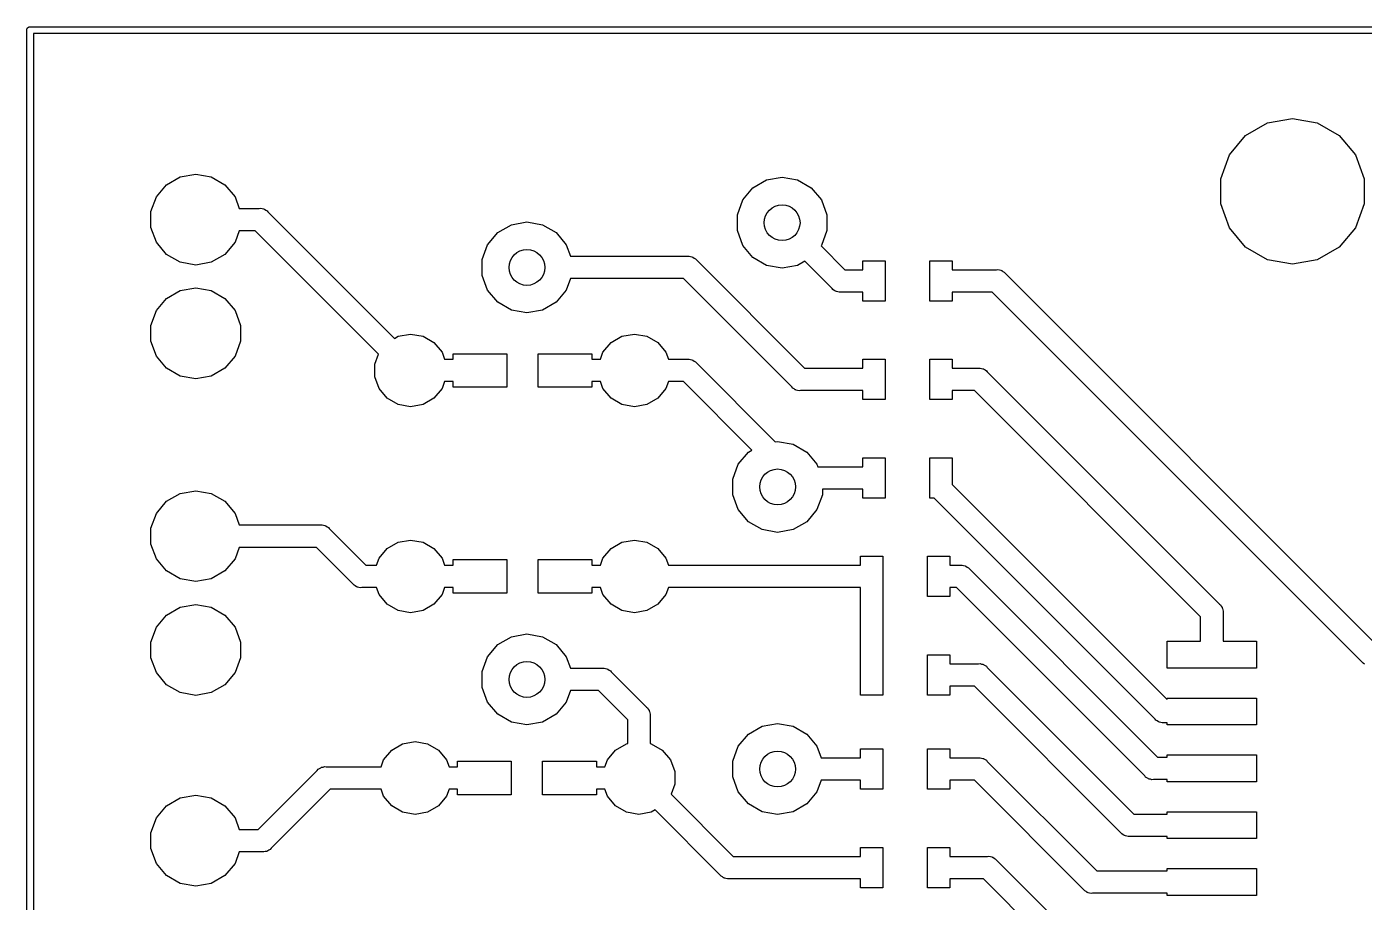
# Model space of a CAD drawing. Extents: x 89.9 to 146.1, y -94.1 to -50.9.
# Drawn here: x 89.92 to 119.81, y -70.47 to -50.92 of the extents above; entities that cross this region are included whole.
import ezdxf

# ---------------------------------------------------------------- set-up
doc = ezdxf.new("R2010")
doc.units = 0
doc.header["$MEASUREMENT"] = 0
doc.layers.add('BLACK', color=7, linetype='CONTINUOUS')

msp = doc.modelspace()

# ---------------------------------------------------------------- linework, layer by layer
at = {"layer": 'BLACK', "linetype": 'CONTINUOUS'}
for p, q in [((89.925, -50.9868), (89.9273, -50.9805)), ((89.925, -50.9934), (89.925, -50.9868)), ((89.925, -93.9868), (89.925, -50.9934)), ((89.925, -50.9934), (89.925, -50.9934)), ((89.9273, -50.9805), (89.9284, -50.974)), ((89.9284, -50.974), (89.9318, -50.9682)), ((89.9318, -50.9682), (89.934, -50.9619)), ((89.934, -50.9619), (89.9383, -50.9568)), ((89.9383, -50.9568), (89.9417, -50.951)), ((89.9417, -50.951), (89.9468, -50.9468)), ((89.9468, -50.9468), (89.951, -50.9417)), ((89.951, -50.9417), (89.9568, -50.9383)), ((89.9568, -50.9383), (89.9619, -50.934)), ((89.9619, -50.934), (89.9682, -50.9318)), ((89.9682, -50.9318), (89.974, -50.9284)), ((89.974, -50.9284), (89.9805, -50.9273)), ((89.9805, -50.9273), (89.9868, -50.925)), ((89.9868, -50.925), (89.9934, -50.925)), ((89.9934, -50.925), (89.9934, -50.925)), ((89.9934, -50.925), (146.007, -50.925)), ((90.075, -51.075), (90.075, -93.925)), ((145.925, -51.075), (90.075, -51.075)), ((117.156, -53.3554), (117.644, -53.0733)), ((117.644, -53.0733), (118.2, -52.9753)), ((118.2, -52.9753), (118.756, -53.0733)), ((118.756, -53.0733), (119.244, -53.3554)), ((116.793, -53.7877), (117.156, -53.3554)), ((119.244, -53.3554), (119.607, -53.7877)), ((116.6, -54.3179), (116.793, -53.7877)), ((119.607, -53.7877), (119.8, -54.3179)), ((93.0473, -54.4521), (93.3527, -54.2758)), ((93.3527, -54.2758), (93.7, -54.2146)), ((93.7, -54.2146), (94.0473, -54.2758)), ((94.0473, -54.2758), (94.3527, -54.4521)), ((106.147, -54.5221), (106.453, -54.3458)), ((106.453, -54.3458), (106.8, -54.2846)), ((106.8, -54.2846), (107.147, -54.3458)), ((107.147, -54.3458), (107.453, -54.5221)), ((116.6, -54.8821), (116.6, -54.3179)), ((119.8, -54.3179), (119.8, -54.8821)), ((92.8206, -54.7223), (93.0473, -54.4521)), ((94.3527, -54.4521), (94.5794, -54.7223)), ((105.921, -54.7923), (106.147, -54.5221)), ((107.453, -54.5221), (107.679, -54.7923)), ((92.7, -55.0537), (92.8206, -54.7223)), ((94.5794, -54.7223), (94.6732, -54.98)), ((94.6732, -54.98), (95.1191, -54.98)), ((95.1191, -54.98), (95.1521, -54.9771)), ((95.1521, -54.9771), (95.1842, -54.9857)), ((105.8, -55.1237), (105.921, -54.7923)), ((107.679, -54.7923), (107.8, -55.1237)), ((116.793, -55.4123), (116.6, -54.8821)), ((119.8, -54.8821), (119.607, -55.4123)), ((92.7, -55.4063), (92.7, -55.0537)), ((95.1842, -54.9857), (95.2168, -54.9915)), ((95.2168, -54.9915), (95.2265, -54.997)), ((95.2265, -54.997), (95.2373, -54.9999)), ((95.2373, -54.9999), (95.2644, -55.0189)), ((95.2644, -55.0189), (95.2932, -55.0355)), ((95.2932, -55.0355), (95.3145, -55.0609)), ((95.3145, -55.0609), (98.1385, -57.8849)), ((105.8, -55.4763), (105.8, -55.1237)), ((107.8, -55.1237), (107.8, -55.4763)), ((92.8206, -55.7377), (92.7, -55.4063)), ((94.6732, -55.48), (94.5794, -55.7377)), ((95.0264, -55.48), (94.6732, -55.48)), ((97.7815, -58.235), (95.0264, -55.48)), ((100.221, -55.7923), (100.447, -55.5221)), ((100.447, -55.5221), (100.753, -55.3458)), ((100.753, -55.3458), (101.1, -55.2846)), ((101.1, -55.2846), (101.447, -55.3458)), ((101.447, -55.3458), (101.753, -55.5221)), ((101.753, -55.5221), (101.979, -55.7923)), ((105.921, -55.8077), (105.8, -55.4763)), ((107.8, -55.4763), (107.679, -55.8077)), ((117.156, -55.8446), (116.793, -55.4123)), ((119.607, -55.4123), (119.244, -55.8446)), ((93.0473, -56.0079), (92.8206, -55.7377)), ((94.5794, -55.7377), (94.3527, -56.0079)), ((100.1, -56.1237), (100.221, -55.7923)), ((101.979, -55.7923), (102.073, -56.05)), ((106.147, -56.0779), (105.921, -55.8077)), ((107.679, -55.8077), (107.671, -55.8176)), ((107.671, -55.8176), (108.204, -56.35)), ((117.644, -56.1267), (117.156, -55.8446)), ((119.244, -55.8446), (118.756, -56.1267)), ((93.3527, -56.1842), (93.0473, -56.0079)), ((94.3527, -56.0079), (94.0473, -56.1842)), ((100.1, -56.4763), (100.1, -56.1237)), ((102.073, -56.05), (104.689, -56.05)), ((104.689, -56.05), (104.722, -56.0471)), ((104.722, -56.0471), (104.754, -56.0557)), ((104.754, -56.0557), (104.787, -56.0615)), ((104.787, -56.0615), (104.796, -56.067)), ((104.796, -56.067), (104.807, -56.0699)), ((104.807, -56.0699), (104.834, -56.0889)), ((104.834, -56.0889), (104.863, -56.1055)), ((104.863, -56.1055), (104.884, -56.1309)), ((104.884, -56.1309), (107.304, -58.55)), ((106.453, -56.2542), (106.147, -56.0779)), ((107.308, -56.1615), (107.147, -56.2542)), ((107.916, -56.7691), (107.308, -56.1615)), ((108.6, -56.35), (108.6, -56.15)), ((108.6, -56.15), (109.1, -56.15)), ((109.1, -56.15), (109.1, -57.05)), ((110.1, -57.05), (110.1, -56.15)), ((110.1, -56.15), (110.6, -56.15)), ((110.6, -56.15), (110.6, -56.35)), ((118.2, -56.2247), (117.644, -56.1267)), ((118.756, -56.1267), (118.2, -56.2247)), ((93.7, -56.2454), (93.3527, -56.1842)), ((94.0473, -56.1842), (93.7, -56.2454)), ((106.8, -56.3154), (106.453, -56.2542)), ((107.147, -56.2542), (106.8, -56.3154)), ((108.204, -56.35), (108.6, -56.35)), ((110.6, -56.35), (111.589, -56.35)), ((111.589, -56.35), (111.622, -56.3471)), ((111.622, -56.3471), (111.654, -56.3557)), ((111.654, -56.3557), (111.687, -56.3615)), ((111.687, -56.3615), (111.696, -56.367)), ((111.696, -56.367), (111.707, -56.3699)), ((111.707, -56.3699), (111.734, -56.3889)), ((111.734, -56.3889), (111.763, -56.4055)), ((111.763, -56.4055), (111.784, -56.4309)), ((111.784, -56.4309), (120.049, -64.695)), ((93.3527, -56.8158), (93.7, -56.7546)), ((93.7, -56.7546), (94.0473, -56.8158)), ((100.221, -56.8077), (100.1, -56.4763)), ((102.073, -56.55), (101.979, -56.8077)), ((104.596, -56.55), (102.073, -56.55)), ((107.016, -58.9691), (104.596, -56.55)), ((107.937, -56.7945), (107.916, -56.7691)), ((92.8206, -57.2623), (93.0473, -56.9921)), ((93.0473, -56.9921), (93.3527, -56.8158)), ((94.0473, -56.8158), (94.3527, -56.9921)), ((94.3527, -56.9921), (94.5794, -57.2623)), ((100.447, -57.0779), (100.221, -56.8077)), ((101.979, -56.8077), (101.753, -57.0779)), ((107.966, -56.811), (107.937, -56.7945)), ((107.993, -56.8301), (107.966, -56.811)), ((108.004, -56.833), (107.993, -56.8301)), ((108.013, -56.8385), (108.004, -56.833)), ((108.046, -56.8443), (108.013, -56.8385)), ((108.078, -56.8529), (108.046, -56.8443)), ((108.111, -56.85), (108.078, -56.8529)), ((108.6, -56.85), (108.111, -56.85)), ((108.6, -57.05), (108.6, -56.85)), ((109.1, -57.05), (108.6, -57.05)), ((110.6, -57.05), (110.1, -57.05)), ((111.496, -56.85), (110.6, -56.85)), ((110.6, -56.85), (110.6, -57.05)), ((119.761, -65.1141), (111.496, -56.85)), ((92.7, -57.5937), (92.8206, -57.2623)), ((94.5794, -57.2623), (94.7, -57.5937)), ((100.753, -57.2542), (100.447, -57.0779)), ((101.1, -57.3154), (100.753, -57.2542)), ((101.447, -57.2542), (101.1, -57.3154)), ((101.753, -57.0779), (101.447, -57.2542)), ((92.7, -57.9463), (92.7, -57.5937)), ((94.7, -57.5937), (94.7, -57.9463)), ((92.8206, -58.2777), (92.7, -57.9463)), ((94.7, -57.9463), (94.5794, -58.2777)), ((98.1385, -57.8849), (98.2222, -57.8366)), ((98.2222, -57.8366), (98.5, -57.7877)), ((98.5, -57.7877), (98.7778, -57.8366)), ((98.7778, -57.8366), (99.0222, -57.9777)), ((102.978, -57.9777), (103.222, -57.8366)), ((103.222, -57.8366), (103.5, -57.7877)), ((103.5, -57.7877), (103.778, -57.8366)), ((103.778, -57.8366), (104.022, -57.9777)), ((97.7, -58.4589), (97.7815, -58.235)), ((99.0222, -57.9777), (99.2035, -58.1938)), ((99.2035, -58.1938), (99.2604, -58.35)), ((99.45, -58.35), (99.45, -58.225)), ((99.45, -58.225), (100.65, -58.225)), ((100.65, -58.225), (100.65, -58.975)), ((101.35, -58.975), (101.35, -58.225)), ((101.35, -58.225), (102.55, -58.225)), ((102.55, -58.225), (102.55, -58.35)), ((102.74, -58.35), (102.796, -58.1938)), ((102.796, -58.1938), (102.978, -57.9777)), ((104.022, -57.9777), (104.204, -58.1938)), ((104.204, -58.1938), (104.26, -58.35)), ((93.0473, -58.5479), (92.8206, -58.2777)), ((93.3527, -58.7242), (93.0473, -58.5479)), ((94.3527, -58.5479), (94.0473, -58.7242)), ((94.5794, -58.2777), (94.3527, -58.5479)), ((97.7, -58.7411), (97.7, -58.4589)), ((99.2604, -58.35), (99.45, -58.35)), ((102.55, -58.35), (102.74, -58.35)), ((104.26, -58.35), (104.689, -58.35)), ((104.689, -58.35), (104.722, -58.3471)), ((104.722, -58.3471), (104.754, -58.3557)), ((104.754, -58.3557), (104.787, -58.3615)), ((104.787, -58.3615), (104.796, -58.367)), ((104.796, -58.367), (104.807, -58.3699)), ((104.807, -58.3699), (104.834, -58.3889)), ((104.834, -58.3889), (104.863, -58.4055)), ((104.863, -58.4055), (104.884, -58.4309)), ((104.884, -58.4309), (106.647, -60.1938)), ((107.304, -58.55), (108.6, -58.55)), ((108.6, -58.55), (108.6, -58.35)), ((108.6, -58.35), (109.1, -58.35)), ((109.1, -58.35), (109.1, -59.25)), ((110.1, -59.25), (110.1, -58.35)), ((110.1, -58.35), (110.6, -58.35)), ((110.6, -58.35), (110.6, -58.55)), ((110.6, -58.55), (111.189, -58.55)), ((111.189, -58.55), (111.222, -58.5471)), ((111.222, -58.5471), (111.254, -58.5557)), ((111.254, -58.5557), (111.287, -58.5615)), ((111.287, -58.5615), (111.296, -58.567)), ((93.7, -58.7854), (93.3527, -58.7242)), ((94.0473, -58.7242), (93.7, -58.7854)), ((97.7965, -59.0062), (97.7, -58.7411)), ((99.2604, -58.85), (99.2035, -59.0062)), ((99.45, -58.85), (99.2604, -58.85)), ((99.45, -58.975), (99.45, -58.85)), ((102.74, -58.85), (102.55, -58.85)), ((102.55, -58.85), (102.55, -58.975)), ((102.796, -59.0062), (102.74, -58.85)), ((104.26, -58.85), (104.204, -59.0062)), ((104.596, -58.85), (104.26, -58.85)), ((106.124, -60.3777), (104.596, -58.85)), ((111.296, -58.567), (111.307, -58.5699)), ((111.307, -58.5699), (111.334, -58.5889)), ((111.334, -58.5889), (111.363, -58.6055)), ((111.363, -58.6055), (111.384, -58.6309)), ((111.384, -58.6309), (116.569, -63.8155)), ((97.9778, -59.2223), (97.7965, -59.0062)), ((99.2035, -59.0062), (99.0222, -59.2223)), ((100.65, -58.975), (99.45, -58.975)), ((102.55, -58.975), (101.35, -58.975)), ((102.978, -59.2223), (102.796, -59.0062)), ((104.204, -59.0062), (104.022, -59.2223)), ((107.037, -58.9945), (107.016, -58.9691)), ((107.066, -59.011), (107.037, -58.9945)), ((107.093, -59.0301), (107.066, -59.011)), ((107.104, -59.033), (107.093, -59.0301)), ((107.113, -59.0385), (107.104, -59.033)), ((107.146, -59.0443), (107.113, -59.0385)), ((107.178, -59.0529), (107.146, -59.0443)), ((107.211, -59.05), (107.178, -59.0529)), ((108.6, -59.05), (107.211, -59.05)), ((108.6, -59.25), (108.6, -59.05)), ((111.096, -59.05), (110.6, -59.05)), ((110.6, -59.05), (110.6, -59.25)), ((116.15, -64.1036), (111.096, -59.05)), ((98.2222, -59.3634), (97.9778, -59.2223)), ((98.5, -59.4123), (98.2222, -59.3634)), ((98.7778, -59.3634), (98.5, -59.4123)), ((99.0222, -59.2223), (98.7778, -59.3634)), ((103.222, -59.3634), (102.978, -59.2223)), ((103.5, -59.4123), (103.222, -59.3634)), ((103.778, -59.3634), (103.5, -59.4123)), ((104.022, -59.2223), (103.778, -59.3634)), ((109.1, -59.25), (108.6, -59.25)), ((110.6, -59.25), (110.1, -59.25)), ((106.647, -60.1938), (106.7, -60.1846)), ((106.7, -60.1846), (107.047, -60.2458)), ((107.047, -60.2458), (107.353, -60.4221)), ((105.821, -60.6923), (106.047, -60.4221)), ((106.047, -60.4221), (106.124, -60.3777)), ((107.353, -60.4221), (107.579, -60.6923)), ((108.6, -60.75), (108.6, -60.55)), ((108.6, -60.55), (109.1, -60.55)), ((109.1, -60.55), (109.1, -61.45)), ((110.1, -61.2391), (110.1, -60.55)), ((110.1, -60.55), (110.6, -60.55)), ((110.6, -60.55), (110.6, -61.1464)), ((105.7, -61.0237), (105.821, -60.6923)), ((107.579, -60.6923), (107.6, -60.75)), ((107.6, -60.75), (108.6, -60.75)), ((105.7, -61.3763), (105.7, -61.0237)), ((108.6, -61.25), (107.7, -61.25)), ((107.7, -61.25), (107.7, -61.3763)), ((108.6, -61.45), (108.6, -61.25)), ((110.097, -61.2721), (110.1, -61.2391)), ((110.6, -61.1464), (115.4, -65.9464)), ((92.8206, -61.7923), (93.0473, -61.5221)), ((93.0473, -61.5221), (93.3527, -61.3458)), ((93.3527, -61.3458), (93.7, -61.2846)), ((93.7, -61.2846), (94.0473, -61.3458)), ((94.0473, -61.3458), (94.3527, -61.5221)), ((94.3527, -61.5221), (94.5794, -61.7923)), ((105.821, -61.7077), (105.7, -61.3763)), ((107.7, -61.3763), (107.579, -61.7077)), ((109.1, -61.45), (108.6, -61.45)), ((110.1, -61.2829), (110.097, -61.2721)), ((110.1, -61.45), (110.1, -61.2829)), ((110.196, -61.45), (110.1, -61.45)), ((115.131, -66.3841), (110.196, -61.45)), ((92.7, -62.1237), (92.8206, -61.7923)), ((94.5794, -61.7923), (94.6732, -62.05)), ((106.047, -61.9779), (105.821, -61.7077)), ((107.579, -61.7077), (107.353, -61.9779)), ((92.7, -62.4763), (92.7, -62.1237)), ((94.6732, -62.05), (96.4891, -62.05)), ((96.4891, -62.05), (96.5221, -62.0471)), ((96.5221, -62.0471), (96.5542, -62.0557)), ((96.5542, -62.0557), (96.5868, -62.0615)), ((96.5868, -62.0615), (96.5965, -62.067)), ((96.5965, -62.067), (96.6073, -62.0699)), ((96.6073, -62.0699), (96.6344, -62.0889)), ((96.6344, -62.0889), (96.6632, -62.1055)), ((96.6632, -62.1055), (96.6845, -62.1309)), ((96.6845, -62.1309), (97.5036, -62.95)), ((106.353, -62.1542), (106.047, -61.9779)), ((107.353, -61.9779), (107.047, -62.1542)), ((97.9778, -62.5777), (98.2222, -62.4366)), ((98.2222, -62.4366), (98.5, -62.3877)), ((98.5, -62.3877), (98.7778, -62.4366)), ((98.7778, -62.4366), (99.0222, -62.5777)), ((102.978, -62.5777), (103.222, -62.4366)), ((103.222, -62.4366), (103.5, -62.3877)), ((103.5, -62.3877), (103.778, -62.4366)), ((103.778, -62.4366), (104.022, -62.5777)), ((106.7, -62.2154), (106.353, -62.1542)), ((107.047, -62.1542), (106.7, -62.2154)), ((92.8206, -62.8077), (92.7, -62.4763)), ((94.6732, -62.55), (94.5794, -62.8077)), ((96.3964, -62.55), (94.6732, -62.55)), ((97.2155, -63.3691), (96.3964, -62.55)), ((97.7965, -62.7938), (97.9778, -62.5777)), ((99.0222, -62.5777), (99.2035, -62.7938)), ((102.796, -62.7938), (102.978, -62.5777)), ((104.022, -62.5777), (104.204, -62.7938)), ((93.0473, -63.0779), (92.8206, -62.8077)), ((94.5794, -62.8077), (94.3527, -63.0779)), ((97.5036, -62.95), (97.7396, -62.95)), ((97.7396, -62.95), (97.7965, -62.7938)), ((99.2035, -62.7938), (99.2604, -62.95)), ((99.2604, -62.95), (99.45, -62.95)), ((99.45, -62.95), (99.45, -62.825)), ((99.45, -62.825), (100.65, -62.825)), ((100.65, -62.825), (100.65, -63.575)), ((101.35, -63.575), (101.35, -62.825)), ((101.35, -62.825), (102.55, -62.825)), ((102.55, -62.825), (102.55, -62.95)), ((102.55, -62.95), (102.74, -62.95)), ((102.74, -62.95), (102.796, -62.7938)), ((104.204, -62.7938), (104.26, -62.95)), ((104.26, -62.95), (108.55, -62.95)), ((108.55, -62.95), (108.55, -62.75)), ((108.55, -62.75), (109.05, -62.75)), ((109.05, -62.75), (109.05, -65.85)), ((110.05, -63.65), (110.05, -62.75)), ((110.05, -62.75), (110.55, -62.75)), ((110.55, -62.75), (110.55, -62.95)), ((110.55, -62.95), (110.789, -62.95)), ((110.789, -62.95), (110.822, -62.9471)), ((110.822, -62.9471), (110.854, -62.9557)), ((110.854, -62.9557), (110.887, -62.9615)), ((110.887, -62.9615), (110.896, -62.967)), ((110.896, -62.967), (110.907, -62.9699)), ((110.907, -62.9699), (110.934, -62.9889)), ((110.934, -62.9889), (110.963, -63.0055)), ((110.963, -63.0055), (110.984, -63.0309)), ((110.984, -63.0309), (115.189, -67.235)), ((93.3527, -63.2542), (93.0473, -63.0779)), ((93.7, -63.3154), (93.3527, -63.2542)), ((94.0473, -63.2542), (93.7, -63.3154)), ((94.3527, -63.0779), (94.0473, -63.2542)), ((97.2368, -63.3945), (97.2155, -63.3691)), ((97.2655, -63.411), (97.2368, -63.3945)), ((97.2927, -63.4301), (97.2655, -63.411)), ((97.3035, -63.433), (97.2927, -63.4301)), ((97.3132, -63.4385), (97.3035, -63.433)), ((97.3458, -63.4443), (97.3132, -63.4385)), ((97.3779, -63.4529), (97.3458, -63.4443)), ((97.4109, -63.45), (97.3779, -63.4529)), ((97.7396, -63.45), (97.4109, -63.45)), ((97.7965, -63.6062), (97.7396, -63.45)), ((97.9778, -63.8223), (97.7965, -63.6062)), ((99.2035, -63.6062), (99.0222, -63.8223)), ((99.2604, -63.45), (99.2035, -63.6062)), ((99.45, -63.45), (99.2604, -63.45)), ((99.45, -63.575), (99.45, -63.45)), ((100.65, -63.575), (99.45, -63.575)), ((102.55, -63.575), (101.35, -63.575)), ((102.74, -63.45), (102.55, -63.45)), ((102.55, -63.45), (102.55, -63.575)), ((102.796, -63.6062), (102.74, -63.45)), ((102.978, -63.8223), (102.796, -63.6062)), ((104.204, -63.6062), (104.022, -63.8223)), ((104.26, -63.45), (104.204, -63.6062)), ((108.55, -63.45), (104.26, -63.45)), ((108.55, -64.95), (108.55, -63.45)), ((110.696, -63.45), (110.55, -63.45)), ((110.55, -63.45), (110.55, -63.65)), ((114.901, -67.6541), (110.696, -63.45)), ((93.0473, -64.0621), (93.3527, -63.8858)), ((93.3527, -63.8858), (93.7, -63.8246)), ((93.7, -63.8246), (94.0473, -63.8858)), ((94.0473, -63.8858), (94.3527, -64.0621)), ((98.2222, -63.9634), (97.9778, -63.8223)), ((99.0222, -63.8223), (98.7778, -63.9634)), ((103.222, -63.9634), (102.978, -63.8223)), ((104.022, -63.8223), (103.778, -63.9634)), ((110.55, -63.65), (110.05, -63.65)), ((116.569, -63.8155), (116.594, -63.8368)), ((116.594, -63.8368), (116.611, -63.8655)), ((116.611, -63.8655), (116.63, -63.8927)), ((116.63, -63.8927), (116.633, -63.9035)), ((116.633, -63.9035), (116.639, -63.9132)), ((116.639, -63.9132), (116.644, -63.9458)), ((92.8206, -64.3323), (93.0473, -64.0621)), ((94.3527, -64.0621), (94.5794, -64.3323)), ((98.5, -64.0123), (98.2222, -63.9634)), ((98.7778, -63.9634), (98.5, -64.0123)), ((103.5, -64.0123), (103.222, -63.9634)), ((103.778, -63.9634), (103.5, -64.0123)), ((116.15, -64.645), (116.15, -64.1036)), ((116.644, -63.9458), (116.653, -63.9779)), ((116.653, -63.9779), (116.65, -64.0109)), ((116.65, -64.0109), (116.65, -64.645)), ((92.7, -64.6637), (92.8206, -64.3323)), ((94.5794, -64.3323), (94.7, -64.6637)), ((100.753, -64.5458), (101.1, -64.4846)), ((101.1, -64.4846), (101.447, -64.5458)), ((92.7, -65.0163), (92.7, -64.6637)), ((94.7, -64.6637), (94.7, -65.0163)), ((100.221, -64.9923), (100.447, -64.7221)), ((100.447, -64.7221), (100.753, -64.5458)), ((101.447, -64.5458), (101.753, -64.7221)), ((101.753, -64.7221), (101.979, -64.9923)), ((115.4, -65.245), (115.4, -64.645)), ((115.4, -64.645), (116.15, -64.645)), ((116.65, -64.645), (117.4, -64.645)), ((117.4, -64.645), (117.4, -65.245)), ((92.8206, -65.3477), (92.7, -65.0163)), ((94.7, -65.0163), (94.5794, -65.3477)), ((100.1, -65.3237), (100.221, -64.9923)), ((101.979, -64.9923), (102.073, -65.25)), ((108.55, -65.85), (108.55, -64.95)), ((108.55, -64.95), (108.55, -64.95)), ((110.05, -65.85), (110.05, -64.95)), ((110.05, -64.95), (110.55, -64.95)), ((110.55, -64.95), (110.55, -65.15)), ((119.782, -65.1395), (119.761, -65.1141)), ((93.0473, -65.6179), (92.8206, -65.3477)), ((94.5794, -65.3477), (94.3527, -65.6179)), ((100.1, -65.6763), (100.1, -65.3237)), ((102.073, -65.25), (102.789, -65.25)), ((102.789, -65.25), (102.822, -65.2471)), ((102.822, -65.2471), (102.854, -65.2557)), ((102.854, -65.2557), (102.887, -65.2615)), ((102.887, -65.2615), (102.896, -65.267)), ((102.896, -65.267), (102.907, -65.2699)), ((102.907, -65.2699), (102.934, -65.2889)), ((102.934, -65.2889), (102.963, -65.3055)), ((102.963, -65.3055), (102.984, -65.3309)), ((102.984, -65.3309), (103.769, -66.1155)), ((110.55, -65.15), (111.189, -65.15)), ((111.189, -65.15), (111.222, -65.1471)), ((111.222, -65.1471), (111.254, -65.1557)), ((111.254, -65.1557), (111.287, -65.1615)), ((111.287, -65.1615), (111.296, -65.167)), ((111.296, -65.167), (111.307, -65.1699)), ((111.307, -65.1699), (111.334, -65.1889)), ((111.334, -65.1889), (111.363, -65.2055)), ((111.363, -65.2055), (111.384, -65.2309)), ((111.384, -65.2309), (114.659, -68.505)), ((117.4, -65.245), (115.4, -65.245)), ((119.811, -65.156), (119.782, -65.1395)), ((93.3527, -65.7942), (93.0473, -65.6179)), ((94.3527, -65.6179), (94.0473, -65.7942)), ((100.221, -66.0077), (100.1, -65.6763)), ((111.096, -65.65), (110.55, -65.65)), ((110.55, -65.65), (110.55, -65.85)), ((114.371, -68.9241), (111.096, -65.65)), ((93.7, -65.8554), (93.3527, -65.7942)), ((94.0473, -65.7942), (93.7, -65.8554)), ((100.447, -66.2779), (100.221, -66.0077)), ((101.979, -66.0077), (101.753, -66.2779)), ((102.073, -65.75), (101.979, -66.0077)), ((102.696, -65.75), (102.073, -65.75)), ((103.35, -66.4036), (102.696, -65.75)), ((109.05, -65.85), (108.55, -65.85)), ((110.55, -65.85), (110.05, -65.85)), ((115.4, -65.9464), (115.4, -65.915)), ((115.4, -65.915), (117.4, -65.915)), ((117.4, -65.915), (117.4, -66.515)), ((100.753, -66.4542), (100.447, -66.2779)), ((101.753, -66.2779), (101.447, -66.4542)), ((103.769, -66.1155), (103.794, -66.1368)), ((103.794, -66.1368), (103.811, -66.1655)), ((103.811, -66.1655), (103.83, -66.1927)), ((103.83, -66.1927), (103.833, -66.2035)), ((103.833, -66.2035), (103.839, -66.2132)), ((103.839, -66.2132), (103.844, -66.2458)), ((103.844, -66.2458), (103.853, -66.2779)), ((103.853, -66.2779), (103.85, -66.3109)), ((103.85, -66.3109), (103.85, -66.9317)), ((101.1, -66.5154), (100.753, -66.4542)), ((101.447, -66.4542), (101.1, -66.5154)), ((103.35, -66.9317), (103.35, -66.4036)), ((106.047, -66.7221), (106.353, -66.5458)), ((106.353, -66.5458), (106.7, -66.4846)), ((106.7, -66.4846), (107.047, -66.5458)), ((107.047, -66.5458), (107.353, -66.7221)), ((115.152, -66.4095), (115.131, -66.3841)), ((115.181, -66.426), (115.152, -66.4095)), ((115.208, -66.4451), (115.181, -66.426)), ((115.219, -66.448), (115.208, -66.4451)), ((115.228, -66.4535), (115.219, -66.448)), ((115.261, -66.4593), (115.228, -66.4535)), ((115.293, -66.4679), (115.261, -66.4593)), ((115.326, -66.465), (115.293, -66.4679)), ((115.4, -66.465), (115.326, -66.465)), ((115.4, -66.515), (115.4, -66.465)), ((117.4, -66.515), (115.4, -66.515)), ((98.3222, -66.9366), (98.6, -66.8877)), ((98.6, -66.8877), (98.8778, -66.9366)), ((103.322, -66.9366), (103.35, -66.9317)), ((103.85, -66.9317), (103.878, -66.9366)), ((105.821, -66.9923), (106.047, -66.7221)), ((107.353, -66.7221), (107.579, -66.9923)), ((97.8965, -67.2938), (98.0778, -67.0777)), ((98.0778, -67.0777), (98.3222, -66.9366)), ((98.8778, -66.9366), (99.1222, -67.0777)), ((99.1222, -67.0777), (99.3035, -67.2938)), ((102.896, -67.2938), (103.078, -67.0777)), ((103.078, -67.0777), (103.322, -66.9366)), ((103.878, -66.9366), (104.122, -67.0777)), ((104.122, -67.0777), (104.304, -67.2938)), ((105.7, -67.3237), (105.821, -66.9923)), ((107.579, -66.9923), (107.673, -67.25)), ((108.55, -67.25), (108.55, -67.05)), ((108.55, -67.05), (109.05, -67.05)), ((109.05, -67.05), (109.05, -67.95)), ((110.05, -67.95), (110.05, -67.05)), ((110.05, -67.05), (110.55, -67.05)), ((110.55, -67.05), (110.55, -67.25)), ((115.4, -67.235), (115.4, -67.185)), ((115.4, -67.185), (117.4, -67.185)), ((117.4, -67.185), (117.4, -67.785)), ((96.4155, -67.5309), (96.4368, -67.5055)), ((96.4368, -67.5055), (96.4655, -67.489)), ((96.4655, -67.489), (96.4927, -67.4699)), ((96.4927, -67.4699), (96.5035, -67.467)), ((96.5035, -67.467), (96.5132, -67.4615)), ((96.5132, -67.4615), (96.5458, -67.4557)), ((96.5458, -67.4557), (96.5779, -67.4471)), ((96.5779, -67.4471), (96.6109, -67.45)), ((96.6109, -67.45), (97.8396, -67.45)), ((97.8396, -67.45), (97.8965, -67.2938)), ((99.3035, -67.2938), (99.3603, -67.45)), ((99.3603, -67.45), (99.55, -67.45)), ((99.55, -67.45), (99.55, -67.325)), ((99.55, -67.325), (100.75, -67.325)), ((100.75, -67.325), (100.75, -68.075)), ((101.45, -68.075), (101.45, -67.325)), ((101.45, -67.325), (102.65, -67.325)), ((102.65, -67.325), (102.65, -67.45)), ((102.65, -67.45), (102.84, -67.45)), ((102.84, -67.45), (102.896, -67.2938)), ((104.304, -67.2938), (104.4, -67.5589)), ((105.7, -67.6763), (105.7, -67.3237)), ((107.673, -67.25), (108.55, -67.25)), ((110.55, -67.25), (111.189, -67.25)), ((111.189, -67.25), (111.222, -67.2471)), ((111.222, -67.2471), (111.254, -67.2557)), ((111.254, -67.2557), (111.287, -67.2615)), ((111.287, -67.2615), (111.296, -67.267)), ((111.296, -67.267), (111.307, -67.2699)), ((111.307, -67.2699), (111.334, -67.2889)), ((111.334, -67.2889), (111.363, -67.3055)), ((111.363, -67.3055), (111.384, -67.3309)), ((111.384, -67.3309), (113.829, -69.775)), ((115.189, -67.235), (115.4, -67.235)), ((95.0964, -68.85), (96.4155, -67.5309)), ((104.4, -67.5589), (104.4, -67.8411)), ((105.821, -68.0077), (105.7, -67.6763)), ((107.673, -67.75), (107.579, -68.0077)), ((108.55, -67.75), (107.673, -67.75)), ((108.55, -67.95), (108.55, -67.75)), ((111.096, -67.75), (110.55, -67.75)), ((110.55, -67.75), (110.55, -67.95)), ((113.541, -70.1941), (111.096, -67.75)), ((114.922, -67.6795), (114.901, -67.6541)), ((114.951, -67.696), (114.922, -67.6795)), ((114.978, -67.7151), (114.951, -67.696)), ((114.989, -67.718), (114.978, -67.7151)), ((114.998, -67.7235), (114.989, -67.718)), ((115.031, -67.7293), (114.998, -67.7235)), ((115.063, -67.7379), (115.031, -67.7293)), ((115.096, -67.735), (115.063, -67.7379)), ((115.4, -67.735), (115.096, -67.735)), ((115.4, -67.785), (115.4, -67.735)), ((117.4, -67.785), (115.4, -67.785)), ((93.3527, -68.1458), (93.7, -68.0846)), ((93.7, -68.0846), (94.0473, -68.1458)), ((96.7036, -67.95), (95.3845, -69.2691)), ((97.8396, -67.95), (96.7036, -67.95)), ((97.8965, -68.1062), (97.8396, -67.95)), ((98.0778, -68.3223), (97.8965, -68.1062)), ((99.3035, -68.1062), (99.1222, -68.3223)), ((99.3603, -67.95), (99.3035, -68.1062)), ((99.55, -67.95), (99.3603, -67.95)), ((99.55, -68.075), (99.55, -67.95)), ((100.75, -68.075), (99.55, -68.075)), ((102.65, -68.075), (101.45, -68.075)), ((102.84, -67.95), (102.65, -67.95)), ((102.65, -67.95), (102.65, -68.075)), ((102.896, -68.1062), (102.84, -67.95)), ((103.078, -68.3223), (102.896, -68.1062)), ((104.4, -67.8411), (104.319, -68.065)), ((104.319, -68.065), (105.704, -69.45)), ((106.047, -68.2779), (105.821, -68.0077)), ((107.579, -68.0077), (107.353, -68.2779)), ((109.05, -67.95), (108.55, -67.95)), ((110.55, -67.95), (110.05, -67.95)), ((92.8206, -68.5923), (93.0473, -68.3221)), ((93.0473, -68.3221), (93.3527, -68.1458)), ((94.0473, -68.1458), (94.3527, -68.3221)), ((94.3527, -68.3221), (94.5794, -68.5923)), ((98.3222, -68.4634), (98.0778, -68.3223)), ((99.1222, -68.3223), (98.8778, -68.4634)), ((103.322, -68.4634), (103.078, -68.3223)), ((103.961, -68.415), (103.878, -68.4634)), ((105.416, -69.8691), (103.961, -68.415)), ((106.353, -68.4542), (106.047, -68.2779)), ((107.353, -68.2779), (107.047, -68.4542)), ((92.7, -68.9237), (92.8206, -68.5923)), ((94.5794, -68.5923), (94.6732, -68.85)), ((98.6, -68.5123), (98.3222, -68.4634)), ((98.8778, -68.4634), (98.6, -68.5123)), ((103.6, -68.5123), (103.322, -68.4634)), ((103.878, -68.4634), (103.6, -68.5123)), ((106.7, -68.5154), (106.353, -68.4542)), ((107.047, -68.4542), (106.7, -68.5154)), ((114.659, -68.505), (115.4, -68.505)), ((115.4, -68.505), (115.4, -68.455)), ((115.4, -68.455), (117.4, -68.455)), ((117.4, -68.455), (117.4, -69.055)), ((92.7, -69.2763), (92.7, -68.9237)), ((94.6732, -68.85), (95.0964, -68.85)), ((114.392, -68.9495), (114.371, -68.9241)), ((114.421, -68.966), (114.392, -68.9495)), ((114.448, -68.9851), (114.421, -68.966)), ((114.459, -68.988), (114.448, -68.9851)), ((114.468, -68.9935), (114.459, -68.988)), ((114.501, -68.9993), (114.468, -68.9935)), ((114.533, -69.0079), (114.501, -68.9993)), ((114.566, -69.005), (114.533, -69.0079)), ((115.4, -69.005), (114.566, -69.005)), ((115.4, -69.055), (115.4, -69.005)), ((92.8206, -69.6077), (92.7, -69.2763)), ((95.3344, -69.311), (95.3073, -69.3301)), ((95.3632, -69.2945), (95.3344, -69.311)), ((95.3845, -69.2691), (95.3632, -69.2945)), ((108.55, -69.45), (108.55, -69.25)), ((108.55, -69.25), (109.05, -69.25)), ((109.05, -69.25), (109.05, -70.15)), ((110.05, -70.15), (110.05, -69.25)), ((110.05, -69.25), (110.55, -69.25)), ((110.55, -69.25), (110.55, -69.45)), ((117.4, -69.055), (115.4, -69.055)), ((93.0473, -69.8779), (92.8206, -69.6077)), ((94.5794, -69.6077), (94.3527, -69.8779)), ((94.6732, -69.35), (94.5794, -69.6077)), ((95.1891, -69.35), (94.6732, -69.35)), ((95.2221, -69.3529), (95.1891, -69.35)), ((95.2542, -69.3443), (95.2221, -69.3529)), ((95.2868, -69.3385), (95.2542, -69.3443)), ((95.2965, -69.333), (95.2868, -69.3385)), ((95.3073, -69.3301), (95.2965, -69.333)), ((105.704, -69.45), (108.55, -69.45)), ((110.55, -69.45), (111.389, -69.45)), ((111.389, -69.45), (111.422, -69.4471)), ((111.422, -69.4471), (111.454, -69.4557)), ((111.454, -69.4557), (111.487, -69.4615)), ((111.487, -69.4615), (111.496, -69.467)), ((111.496, -69.467), (111.507, -69.4699)), ((111.507, -69.4699), (111.534, -69.489)), ((111.534, -69.489), (111.563, -69.5055)), ((111.563, -69.5055), (111.584, -69.5309)), ((111.584, -69.5309), (113.099, -71.045)), ((93.3527, -70.0542), (93.0473, -69.8779)), ((94.3527, -69.8779), (94.0473, -70.0542)), ((105.437, -69.8945), (105.416, -69.8691)), ((105.466, -69.911), (105.437, -69.8945)), ((105.493, -69.9301), (105.466, -69.911)), ((113.829, -69.775), (115.4, -69.775)), ((115.4, -69.775), (115.4, -69.725)), ((115.4, -69.725), (117.4, -69.725)), ((117.4, -69.725), (117.4, -70.325)), ((93.7, -70.1154), (93.3527, -70.0542)), ((94.0473, -70.0542), (93.7, -70.1154)), ((105.504, -69.933), (105.493, -69.9301)), ((105.513, -69.9385), (105.504, -69.933)), ((105.546, -69.9443), (105.513, -69.9385)), ((105.578, -69.9529), (105.546, -69.9443)), ((105.611, -69.95), (105.578, -69.9529)), ((108.55, -69.95), (105.611, -69.95)), ((108.55, -70.15), (108.55, -69.95)), ((109.05, -70.15), (108.55, -70.15)), ((110.55, -70.15), (110.05, -70.15)), ((111.296, -69.95), (110.55, -69.95)), ((110.55, -69.95), (110.55, -70.15)), ((112.811, -71.4641), (111.296, -69.95)), ((113.562, -70.2195), (113.541, -70.1941)), ((113.591, -70.236), (113.562, -70.2195)), ((113.618, -70.2551), (113.591, -70.236)), ((113.629, -70.258), (113.618, -70.2551)), ((113.638, -70.2635), (113.629, -70.258)), ((113.671, -70.2693), (113.638, -70.2635)), ((113.703, -70.2779), (113.671, -70.2693)), ((113.736, -70.275), (113.703, -70.2779)), ((115.4, -70.275), (113.736, -70.275)), ((115.4, -70.325), (115.4, -70.275)), ((117.4, -70.325), (115.4, -70.325))]:
    msp.add_line(p, q, dxfattribs=at)
at = {"layer": 'BLACK'}
for centre in [(106.8, -55.3), (101.1, -56.3), (106.7, -61.2), (101.1, -65.5), (106.7, -67.5)]:
    msp.add_circle(centre, 0.4, dxfattribs=at)

doc.saveas('drawing.dxf')
